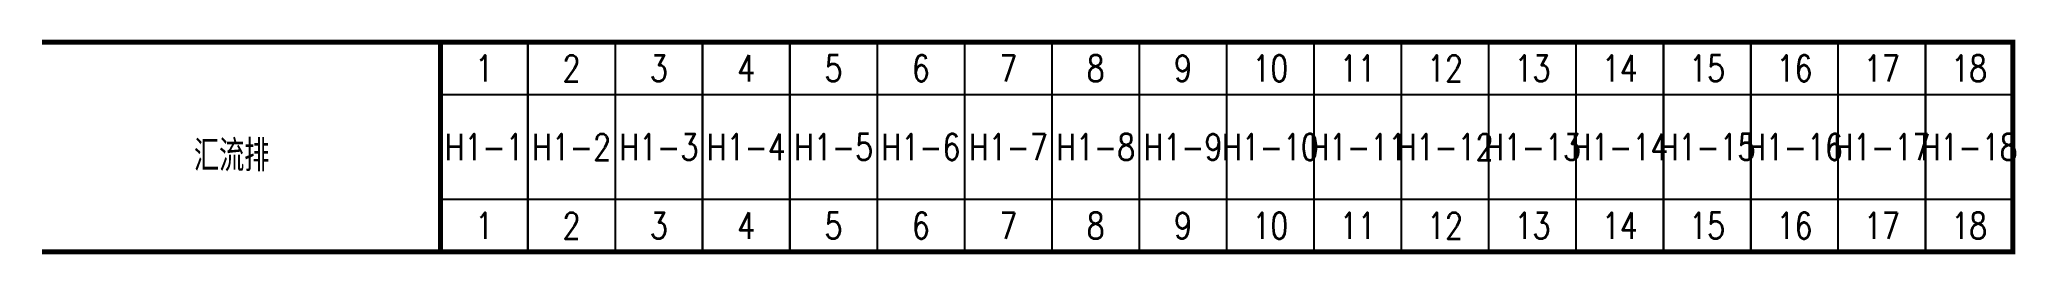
# Model space of a CAD drawing. Header units: millimetres. Extents: x 0 to 188, y 0 to 20.
import ezdxf
from ezdxf.enums import TextEntityAlignment as Align

# ---------------------------------------------------------------- set-up
doc = ezdxf.new("R2010")
doc.units = ezdxf.units.MM
doc.styles.get("Standard").update_dxf_attribs({"font": 'txt.shx', "bigfont": 'hztxt.shx'})

msp = doc.modelspace()

# ---------------------------------------------------------------- linework, layer by layer
for points, const_width in [([(0, 20), (188, 20)], 0.5), ([(38, 15), (38, 0), (188, 0), (188, 20), (38, 20), (38, 15)], 0.5), ([(46.33, 20), (46.33, 0)], 0.2), ([(54.67, 20), (54.67, 0)], 0.2), ([(63, 20), (63, 0)], 0.2), ([(71.33, 20), (71.33, 0)], 0.2), ([(79.67, 20), (79.67, 0)], 0.2), ([(88, 20), (88, 0)], 0.2), ([(96.33, 20), (96.33, 0)], 0.2), ([(104.67, 20), (104.67, 0)], 0.2), ([(113, 20), (113, 0)], 0.2), ([(121.33, 20), (121.33, 0)], 0.2), ([(129.67, 20), (129.67, 0)], 0.2), ([(138, 20), (138, 0)], 0.2), ([(146.33, 20), (146.33, 0)], 0.2), ([(154.67, 20), (154.67, 0)], 0.2), ([(163, 20), (163, 0)], 0.2), ([(171.33, 20), (171.33, 0)], 0.2), ([(179.67, 20), (179.67, 0)], 0.2), ([(38, 15), (188, 15)], 0.2), ([(38, 5), (188, 5)], 0.2), ([(0, 0), (188, 0)], 0.5)]:
    msp.add_lwpolyline(points, dxfattribs=dict(const_width=const_width))

# ---------------------------------------------------------------- texts
at = {"width": 0.8}
for s, p in [('1', (42.17, 17.5)), ('2', (50.5, 17.5)), ('3', (58.83, 17.5)), ('4', (67.17, 17.5)), ('5', (75.5, 17.5)), ('6', (83.83, 17.5)), ('7', (92.17, 17.5)), ('8', (100.5, 17.5)), ('9', (108.83, 17.5)), ('10', (117.17, 17.5)), ('11', (125.5, 17.5)), ('12', (133.83, 17.5)), ('13', (142.17, 17.5)), ('14', (150.5, 17.5)), ('15', (158.83, 17.5)), ('16', (167.17, 17.5)), ('17', (175.5, 17.5)), ('18', (183.83, 17.5)), ('1', (42.17, 2.5)), ('2', (50.5, 2.5)), ('3', (58.83, 2.5)), ('4', (67.17, 2.5)), ('5', (75.5, 2.5)), ('6', (83.83, 2.5)), ('7', (92.17, 2.5)), ('8', (100.5, 2.5)), ('9', (108.83, 2.5)), ('10', (117.17, 2.5)), ('11', (125.5, 2.5)), ('12', (133.83, 2.5)), ('13', (142.17, 2.5)), ('14', (150.5, 2.5)), ('15', (158.83, 2.5)), ('16', (167.17, 2.5)), ('17', (175.5, 2.5)), ('18', (183.83, 2.5))]:
    msp.add_text(s, height=2.5, dxfattribs=at).set_placement(p, align=Align.MIDDLE)
msp.add_text('汇流排', height=3, dxfattribs=at).set_placement((18.08, 7.67), align=Align.CENTER)
at = {"color": 0, "width": 0.8}
for s, p in [('H1-1', (42.17, 10)), ('H1-2', (50.5, 10)), ('H1-3', (58.83, 10)), ('H1-4', (67.17, 10)), ('H1-5', (75.5, 10)), ('H1-6', (83.83, 10)), ('H1-7', (92.17, 10)), ('H1-8', (100.5, 10)), ('H1-9', (108.83, 10)), ('H1-10', (117.17, 10)), ('H1-11', (125.5, 10)), ('H1-12', (133.83, 10)), ('H1-13', (142.17, 10)), ('H1-14', (150.5, 10)), ('H1-15', (158.83, 10)), ('H1-16', (167.17, 10)), ('H1-17', (175.5, 10)), ('H1-18', (183.83, 10))]:
    msp.add_text(s, height=2.5, dxfattribs=at).set_placement(p, align=Align.MIDDLE)

doc.saveas('drawing.dxf')
